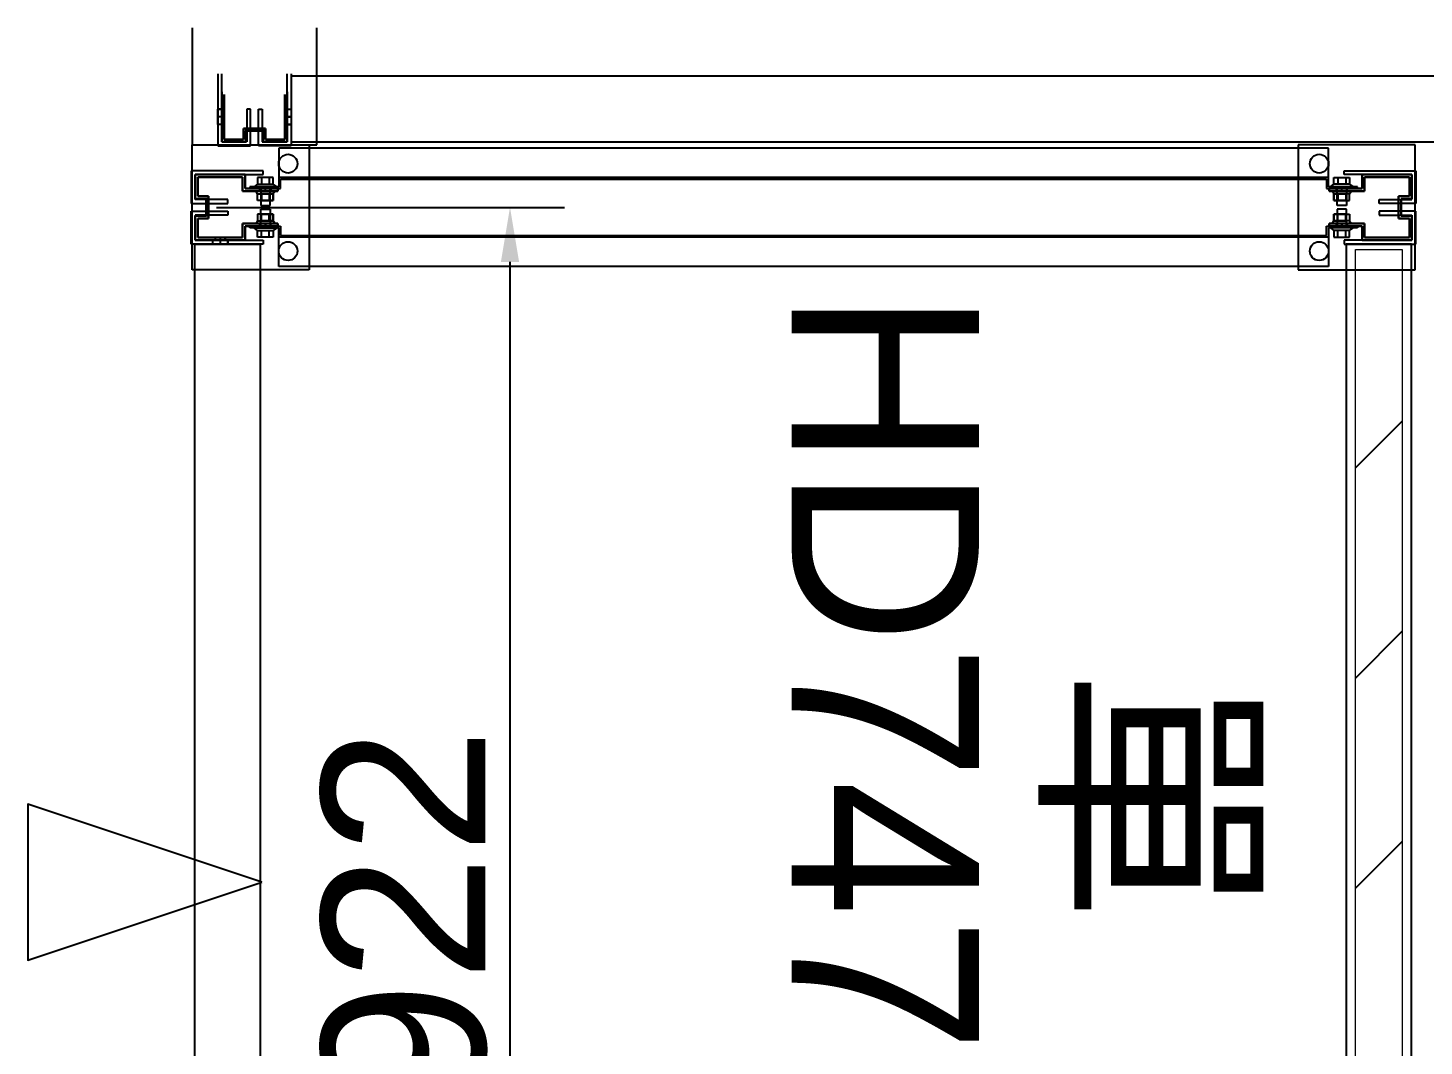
# Model space of a CAD drawing. Header units: millimetres. Extents: x 15382 to 37298, y 7351 to 31127.
# Drawn here: x 21788 to 22683, y 26954 to 27607 of the extents above; entities that cross this region are included whole.
import ezdxf

# ---------------------------------------------------------------- set-up
doc = ezdxf.new("R2010")
doc.units = ezdxf.units.MM
for name, color, linetype in [('02', 3, 'Continuous'), ('03', 6, 'Continuous'), ('04', 30, 'Continuous'), ('05', 12, 'Continuous'), ('113', 3, 'Continuous'), ('114', 6, 'Continuous'), ('116', 12, 'Continuous'), ('544-1', 40, 'Continuous'), ('M40', 3, 'Continuous'), ('M6', 7, 'Continuous'), ('動線', 6, 'Continuous'), ('文字', 7, 'Continuous'), ('標註', 252, 'Continuous')]:
    doc.layers.add(name, color=color, linetype=linetype)
doc.layers.add('10', color=40, linetype='Continuous', lineweight=0)
doc.styles.get("Standard").update_dxf_attribs({"font": 'arial.ttf'})
doc.styles.add('新細明體', font='')
doc.styles.get('新細明體').set_extended_font_data('PMingLiU')
doc.dimstyles.new('ISO-25', dxfattribs={"dimtxt": 2.5, "dimasz": 2.5, "dimexe": 1.25, "dimexo": 0.625, "dimtad": 1, "dimtxsty": 'Standard', "dimcen": 2.5, "dimadec": 0, "dimazin": 0, "dimtfac": 1, "dimtmove": 0, "dimatfit": 3, "dimfxl": 1, "dimarcsym": 0})

# ---------------------------------------------------------------- blocks, each defined once
blk = doc.blocks.new('*D14')
at = {"layer": 'Defpoints', "color": 0, "transparency": 16777216}
for p in [(21901.72, 27491.56), (21901.72, 26569.56), (22096.76, 26569.56)]:
    blk.add_point(p, dxfattribs=at)
at = {"layer": '標註', "color": 0, "lineweight": -2, "transparency": 16777216}
for p, q in [((21908.72, 27491.56), (22131.76, 27491.56)), ((22096.76, 27456.56), (22096.76, 26604.56)), ((21908.72, 26569.56), (22131.76, 26569.56))]:
    blk.add_line(p, q, dxfattribs=at)
at = {"layer": '標註', "color": 0, "transparency": 16777216}
for points in [[(22090.93, 27456.56), (22102.59, 27456.56), (22096.76, 27491.56)], [(22090.93, 26604.56), (22102.59, 26604.56), (22096.76, 26569.56)]]:
    blk.add_solid(points, dxfattribs=at)
at = {"layer": '標註', "color": 0, "transparency": 16777216, "insert": (22029.15, 27035.92), "char_height": 105, "attachment_point": 5, "rotation": 90}
blk.add_mtext('922', dxfattribs=at)

msp = doc.modelspace()

# ---------------------------------------------------------------- linework, layer by layer
at = {"layer": '02'}
for p, q in [((21892.986, 27451.565), (21892.986, 27531.565)), ((21892.986, 27531.565), (21967.986, 27531.565)), ((21967.986, 27531.565), (21967.986, 27451.565)), ((22601.986, 27531.565), (22601.986, 27451.565)), ((22676.986, 27531.565), (22601.986, 27531.565)), ((22676.986, 27451.565), (22676.986, 27531.565)), ((21967.986, 27451.565), (21892.986, 27451.565)), ((22601.986, 27451.565), (22676.986, 27451.565))]:
    msp.add_line(p, q, dxfattribs=at)
at = {"layer": '02', "lineweight": -3}
for centre in [(21954.486, 27519.565), (22615.486, 27519.565), (21954.486, 27463.565), (22615.486, 27463.565)]:
    msp.add_circle(centre, 6, dxfattribs=at)
at = {"layer": '03'}
for points in [[(21936.717, 27468.065), (21936.717, 26593.065), (21894.717, 26593.065), (21894.717, 27468.065)], [(22632.717, 27468.065), (22632.717, 26593.065), (22674.717, 26593.065), (22674.717, 27468.065)]]:
    msp.add_lwpolyline(points, close=True, dxfattribs=at)
at = {"layer": '04'}
for p, q in [((22621.486, 27529.565), (21948.486, 27529.565)), ((21948.486, 27529.565), (21948.486, 27504.765)), ((22621.486, 27504.765), (22621.486, 27529.565)), ((21948.486, 27504.765), (21929.986, 27504.765)), ((21929.986, 27504.765), (21929.986, 27503.565)), ((21948.486, 27504.765), (21929.986, 27504.765)), ((21929.986, 27504.765), (21929.986, 27503.565)), ((21929.986, 27503.565), (21949.686, 27503.565)), ((21929.986, 27503.565), (21949.686, 27503.565)), ((22621.486, 27510.765), (21948.486, 27510.765)), ((21948.486, 27510.765), (21948.486, 27504.765)), ((21949.686, 27503.565), (21949.686, 27509.565)), ((21949.686, 27509.565), (22620.286, 27509.565)), ((21949.686, 27503.565), (21949.686, 27509.565)), ((21949.686, 27509.565), (22620.286, 27509.565)), ((22620.286, 27509.565), (22620.286, 27503.565)), ((22620.286, 27509.565), (22620.286, 27503.565)), ((22620.286, 27503.565), (22639.986, 27503.565)), ((22620.286, 27503.565), (22639.986, 27503.565)), ((22621.486, 27504.765), (22621.486, 27510.765)), ((22639.986, 27504.765), (22621.486, 27504.765)), ((22639.986, 27504.765), (22621.486, 27504.765)), ((22639.986, 27503.565), (22639.986, 27504.765)), ((22639.986, 27503.565), (22639.986, 27504.765)), ((21929.986, 27478.365), (21929.986, 27479.565)), ((21929.986, 27479.565), (21949.686, 27479.565)), ((21929.986, 27478.365), (21929.986, 27479.565)), ((21929.986, 27479.565), (21949.686, 27479.565)), ((21948.486, 27478.365), (21929.986, 27478.365)), ((21948.486, 27478.365), (21929.986, 27478.365)), ((21948.486, 27472.365), (21948.486, 27478.365)), ((21948.486, 27453.565), (21948.486, 27478.365)), ((21949.686, 27479.565), (21949.686, 27473.565)), ((21949.686, 27479.565), (21949.686, 27473.565)), ((22620.286, 27473.565), (22620.286, 27479.565)), ((22620.286, 27479.565), (22639.986, 27479.565)), ((22620.286, 27473.565), (22620.286, 27479.565)), ((22620.286, 27479.565), (22639.986, 27479.565)), ((22639.986, 27478.365), (22621.486, 27478.365)), ((22621.486, 27478.365), (22621.486, 27472.365)), ((22639.986, 27478.365), (22621.486, 27478.365)), ((22621.486, 27478.365), (22621.486, 27453.565)), ((22639.986, 27479.565), (22639.986, 27478.365)), ((22639.986, 27479.565), (22639.986, 27478.365)), ((22621.486, 27472.365), (21948.486, 27472.365)), ((21949.686, 27473.565), (22620.286, 27473.565)), ((21949.686, 27473.565), (22620.286, 27473.565)), ((22621.486, 27453.565), (21948.486, 27453.565))]:
    msp.add_line(p, q, dxfattribs=at)
at = {"layer": '04', "lineweight": -3}
for p, q in [((21936.486, 27504.765), (21943.486, 27504.765)), ((21936.486, 27503.565), (21936.486, 27504.765)), ((21943.486, 27503.565), (21936.486, 27503.565)), ((21939.986, 27504.765), (21943.486, 27504.765)), ((21939.986, 27503.565), (21939.986, 27504.765)), ((21943.486, 27503.565), (21939.986, 27503.565)), ((21943.486, 27504.765), (21943.486, 27503.565)), ((21943.486, 27504.765), (21943.486, 27503.565)), ((22633.486, 27504.765), (22626.486, 27504.765)), ((22626.486, 27504.765), (22626.486, 27503.565)), ((22629.986, 27504.765), (22626.486, 27504.765)), ((22626.486, 27504.765), (22626.486, 27503.565)), ((22626.486, 27503.565), (22633.486, 27503.565)), ((22626.486, 27503.565), (22629.986, 27503.565)), ((22629.986, 27503.565), (22629.986, 27504.765)), ((22633.486, 27503.565), (22633.486, 27504.765)), ((21943.486, 27479.565), (21936.486, 27479.565)), ((21936.486, 27479.565), (21936.486, 27478.365)), ((21936.486, 27478.365), (21943.486, 27478.365)), ((21943.486, 27479.565), (21939.986, 27479.565)), ((21939.986, 27479.565), (21939.986, 27478.365)), ((21939.986, 27478.365), (21943.486, 27478.365)), ((21943.486, 27478.365), (21943.486, 27479.565)), ((21943.486, 27478.365), (21943.486, 27479.565)), ((22626.486, 27478.365), (22626.486, 27479.565)), ((22626.486, 27479.565), (22633.486, 27479.565)), ((22626.486, 27478.365), (22626.486, 27479.565)), ((22626.486, 27479.565), (22629.986, 27479.565)), ((22633.486, 27478.365), (22626.486, 27478.365)), ((22629.986, 27478.365), (22626.486, 27478.365)), ((22629.986, 27479.565), (22629.986, 27478.365)), ((22633.486, 27479.565), (22633.486, 27478.365))]:
    msp.add_line(p, q, dxfattribs=at)
at = {"layer": '05'}
for p, q in [((21938.486, 27515.065), (21892.486, 27515.065)), ((21892.486, 27515.065), (21892.486, 27495.565)), ((21894.986, 27496.565), (21894.986, 27512.565)), ((21894.986, 27512.565), (21938.486, 27512.565)), ((21938.486, 27512.565), (21938.486, 27515.065)), ((22631.486, 27512.565), (22631.486, 27515.065)), ((22631.486, 27515.065), (22677.486, 27515.065)), ((22674.986, 27512.565), (22631.486, 27512.565)), ((22674.986, 27496.565), (22674.986, 27512.565)), ((22677.486, 27515.065), (22677.486, 27495.565)), ((21892.486, 27496.565), (21892.486, 27494.065)), ((21915.986, 27496.565), (21894.986, 27496.565)), ((21915.986, 27494.065), (21915.986, 27496.565)), ((22653.986, 27494.065), (22653.986, 27496.565)), ((22653.986, 27496.565), (22674.986, 27496.565)), ((22677.486, 27496.565), (22677.486, 27494.065)), ((21892.486, 27494.065), (21915.986, 27494.065)), ((21892.486, 27486.565), (21892.486, 27489.065)), ((21892.486, 27489.065), (21915.986, 27489.065)), ((21892.486, 27468.065), (21892.486, 27487.565)), ((21915.986, 27486.565), (21894.986, 27486.565)), ((21894.986, 27486.565), (21894.986, 27470.565)), ((21915.986, 27489.065), (21915.986, 27486.565)), ((22677.486, 27494.065), (22653.986, 27494.065)), ((22677.486, 27489.065), (22653.986, 27489.065)), ((22653.986, 27489.065), (22653.986, 27486.565)), ((22653.986, 27486.565), (22674.986, 27486.565)), ((22674.986, 27486.565), (22674.986, 27470.565)), ((22677.486, 27486.565), (22677.486, 27489.065)), ((22677.486, 27468.065), (22677.486, 27487.565)), ((21938.486, 27468.065), (21892.486, 27468.065)), ((21894.986, 27470.565), (21938.486, 27470.565)), ((21906.008, 27470.565), (21906.008, 27468.065)), ((21910.986, 27470.565), (21910.986, 27468.065)), ((21915.964, 27470.565), (21915.964, 27468.065)), ((21938.486, 27470.565), (21938.486, 27468.065)), ((22674.986, 27470.565), (22631.486, 27470.565)), ((22631.486, 27470.565), (22631.486, 27468.065)), ((22631.486, 27468.065), (22677.486, 27468.065))]:
    msp.add_line(p, q, dxfattribs=at)
at = {"layer": '05', "lineweight": -3}
for p, q in [((21915.964, 27470.565), (21906.008, 27470.565)), ((21906.008, 27470.565), (21906.008, 27468.065)), ((21906.008, 27468.065), (21915.964, 27468.065)), ((21915.964, 27470.565), (21910.986, 27470.565)), ((21910.986, 27470.565), (21910.986, 27468.065)), ((21910.986, 27468.065), (21915.964, 27468.065)), ((21915.964, 27468.065), (21915.964, 27470.565)), ((21915.964, 27468.065), (21915.964, 27470.565))]:
    msp.add_line(p, q, dxfattribs=at)
at = {"layer": '10'}
for p, q in [((22638.717, 27464.565), (22668.717, 27464.565)), ((22638.717, 26594.565), (22638.717, 27464.565)), ((22668.717, 27464.565), (22668.717, 26594.565))]:
    msp.add_line(p, q, dxfattribs=at)
at = {"layer": '113', "color": 8}
for p, q in [((21892.986, 27606.565), (21892.986, 27531.565)), ((21972.986, 27531.565), (21972.986, 27606.565)), ((21892.986, 27531.565), (21972.986, 27531.565))]:
    msp.add_line(p, q, dxfattribs=at)
at = {"layer": '114', "color": 8}
msp.add_lwpolyline([(22831.486, 27575.565), (21956.486, 27575.565), (21956.486, 27533.565), (22831.486, 27533.565)], close=True, dxfattribs=at)
at = {"layer": '116', "color": 8}
for p, q in [((21909.486, 27577.065), (21909.486, 27531.065)), ((21911.986, 27533.565), (21911.986, 27577.065)), ((21953.986, 27533.565), (21953.986, 27577.065)), ((21956.486, 27577.065), (21956.486, 27531.065)), ((21911.986, 27554.543), (21909.486, 27554.543)), ((21911.986, 27549.565), (21909.486, 27549.565)), ((21930.486, 27554.565), (21927.986, 27554.565)), ((21927.986, 27554.565), (21927.986, 27533.565)), ((21930.486, 27531.065), (21930.486, 27554.565)), ((21935.486, 27531.065), (21935.486, 27554.565)), ((21935.486, 27554.565), (21937.986, 27554.565)), ((21937.986, 27554.565), (21937.986, 27533.565)), ((21953.986, 27554.543), (21956.486, 27554.543)), ((21953.986, 27549.565), (21956.486, 27549.565)), ((21911.986, 27544.587), (21909.486, 27544.587)), ((21953.986, 27544.587), (21956.486, 27544.587)), ((21909.486, 27531.065), (21928.986, 27531.065)), ((21927.986, 27533.565), (21911.986, 27533.565)), ((21927.986, 27531.065), (21930.486, 27531.065)), ((21937.986, 27531.065), (21935.486, 27531.065)), ((21956.486, 27531.065), (21936.986, 27531.065)), ((21937.986, 27533.565), (21953.986, 27533.565))]:
    msp.add_line(p, q, dxfattribs=at)
at = {"layer": '116', "color": 8, "lineweight": -3}
for p, q in [((21909.486, 27544.587), (21909.486, 27554.543)), ((21909.486, 27554.543), (21911.986, 27554.543)), ((21909.486, 27549.565), (21909.486, 27554.543)), ((21909.486, 27554.543), (21911.986, 27554.543)), ((21911.986, 27549.565), (21909.486, 27549.565)), ((21911.986, 27554.543), (21911.986, 27544.587)), ((21911.986, 27554.543), (21911.986, 27549.565)), ((21953.986, 27549.565), (21953.986, 27554.543)), ((21953.986, 27554.543), (21956.486, 27554.543)), ((21953.986, 27544.587), (21953.986, 27554.543)), ((21953.986, 27554.543), (21956.486, 27554.543)), ((21956.486, 27549.565), (21953.986, 27549.565)), ((21956.486, 27554.543), (21956.486, 27549.565)), ((21956.486, 27554.543), (21956.486, 27544.587)), ((21911.986, 27544.587), (21909.486, 27544.587)), ((21956.486, 27544.587), (21953.986, 27544.587))]:
    msp.add_line(p, q, dxfattribs=at)
at = {"layer": '544-1', "linetype": 'Continuous'}
for p, q in [((22668.717, 27354.594), (22638.717, 27324.594)), ((22668.717, 27219.89), (22638.717, 27189.89)), ((22668.717, 27085.186), (22638.717, 27055.186))]:
    msp.add_line(p, q, dxfattribs=at)
at = {"layer": 'M40', "color": 8}
for p, q in [((21911.986, 27565.565), (21911.986, 27533.565)), ((21911.986, 27533.565), (21911.986, 27565.565)), ((21913.586, 27535.165), (21913.586, 27563.965)), ((21913.586, 27563.965), (21913.586, 27535.165)), ((21952.386, 27563.965), (21952.386, 27535.165)), ((21952.386, 27535.165), (21952.386, 27563.965)), ((21953.986, 27533.565), (21953.986, 27565.565)), ((21953.986, 27565.565), (21953.986, 27533.565)), ((21913.586, 27552.815), (21911.986, 27552.815)), ((21913.586, 27549.565), (21911.986, 27549.565)), ((21913.586, 27546.315), (21911.986, 27546.315)), ((21940.086, 27542.165), (21925.886, 27542.165)), ((21925.886, 27542.165), (21925.886, 27535.165)), ((21925.886, 27535.165), (21925.886, 27542.165)), ((21925.886, 27542.165), (21940.086, 27542.165)), ((21927.486, 27533.565), (21927.486, 27540.565)), ((21927.486, 27540.565), (21938.486, 27540.565)), ((21938.486, 27540.565), (21927.486, 27540.565)), ((21927.486, 27540.565), (21927.486, 27533.565)), ((21938.486, 27540.565), (21938.486, 27542.165)), ((21938.486, 27540.565), (21938.486, 27533.565)), ((21938.486, 27533.565), (21938.486, 27540.565)), ((21940.086, 27535.165), (21940.086, 27542.165)), ((21940.086, 27542.165), (21940.086, 27535.165)), ((21911.986, 27533.565), (21927.486, 27533.565)), ((21927.486, 27533.565), (21911.986, 27533.565)), ((21925.886, 27535.165), (21913.586, 27535.165)), ((21913.586, 27535.165), (21925.886, 27535.165)), ((21938.486, 27533.565), (21953.986, 27533.565)), ((21953.986, 27533.565), (21938.486, 27533.565)), ((21952.386, 27535.165), (21940.086, 27535.165)), ((21940.086, 27535.165), (21952.386, 27535.165))]:
    msp.add_line(p, q, dxfattribs=at)
at = {"layer": 'M40', "color": 8, "lineweight": -3}
for p, q in [((21911.986, 27546.315), (21911.986, 27552.815)), ((21911.986, 27552.815), (21913.586, 27552.815)), ((21911.986, 27549.565), (21911.986, 27552.815)), ((21911.986, 27552.815), (21913.586, 27552.815)), ((21913.586, 27549.565), (21911.986, 27549.565)), ((21913.586, 27552.815), (21913.586, 27546.315)), ((21913.586, 27552.815), (21913.586, 27549.565)), ((21952.386, 27546.315), (21952.386, 27552.815)), ((21952.386, 27552.815), (21953.986, 27552.815)), ((21952.386, 27549.565), (21952.386, 27552.815)), ((21952.386, 27552.815), (21953.986, 27552.815)), ((21953.986, 27549.565), (21952.386, 27549.565)), ((21953.986, 27552.815), (21953.986, 27546.315)), ((21953.986, 27552.815), (21953.986, 27549.565)), ((21913.586, 27546.315), (21911.986, 27546.315)), ((21938.486, 27542.165), (21927.486, 27542.165)), ((21927.486, 27542.165), (21927.486, 27540.565)), ((21927.486, 27540.565), (21938.486, 27540.565)), ((21932.986, 27542.165), (21938.486, 27542.165)), ((21932.986, 27540.565), (21932.986, 27542.165)), ((21938.486, 27540.565), (21932.986, 27540.565)), ((21938.486, 27540.565), (21938.486, 27542.165)), ((21938.486, 27542.165), (21938.486, 27540.565)), ((21953.986, 27546.315), (21952.386, 27546.315))]:
    msp.add_line(p, q, dxfattribs=at)
at = {"layer": 'M40'}
for p, q in [((21894.986, 27497.065), (21894.986, 27512.565)), ((21894.986, 27512.565), (21926.986, 27512.565)), ((21926.986, 27512.565), (21894.986, 27512.565)), ((21894.986, 27512.565), (21894.986, 27497.065)), ((21926.986, 27512.565), (21926.986, 27503.565)), ((21926.986, 27503.565), (21926.986, 27512.565)), ((22674.986, 27512.565), (22642.986, 27512.565)), ((22642.986, 27512.565), (22642.986, 27503.565)), ((22642.986, 27503.565), (22642.986, 27512.565)), ((22642.986, 27512.565), (22674.986, 27512.565)), ((22674.986, 27497.065), (22674.986, 27512.565)), ((22674.986, 27512.565), (22674.986, 27497.065)), ((21925.386, 27510.965), (21896.586, 27510.965)), ((21896.586, 27510.965), (21896.586, 27498.665)), ((21896.586, 27498.665), (21896.586, 27510.965)), ((21896.586, 27510.965), (21925.386, 27510.965)), ((21925.386, 27501.965), (21925.386, 27510.965)), ((21925.386, 27510.965), (21925.386, 27501.965)), ((21925.386, 27503.565), (21925.386, 27501.965)), ((21926.986, 27503.565), (21947.986, 27503.565)), ((21947.986, 27503.565), (21926.986, 27503.565)), ((21936.486, 27501.965), (21936.486, 27503.565)), ((21939.986, 27501.965), (21939.986, 27503.565)), ((21943.486, 27501.965), (21943.486, 27503.565)), ((21947.986, 27503.565), (21947.986, 27501.965)), ((21947.986, 27501.965), (21947.986, 27503.565)), ((22642.986, 27503.565), (22621.986, 27503.565)), ((22621.986, 27503.565), (22621.986, 27501.965)), ((22621.986, 27501.965), (22621.986, 27503.565)), ((22621.986, 27503.565), (22642.986, 27503.565)), ((22626.486, 27501.965), (22626.486, 27503.565)), ((22629.986, 27501.965), (22629.986, 27503.565)), ((22633.486, 27501.965), (22633.486, 27503.565)), ((22644.586, 27501.965), (22644.586, 27510.965)), ((22644.586, 27510.965), (22673.386, 27510.965)), ((22673.386, 27510.965), (22644.586, 27510.965)), ((22644.586, 27510.965), (22644.586, 27501.965)), ((22644.586, 27503.565), (22644.586, 27501.965)), ((22673.386, 27510.965), (22673.386, 27498.665)), ((22673.386, 27498.665), (22673.386, 27510.965)), ((21901.986, 27497.065), (21894.986, 27497.065)), ((21894.986, 27497.065), (21901.986, 27497.065)), ((21896.586, 27498.665), (21903.586, 27498.665)), ((21903.586, 27498.665), (21896.586, 27498.665)), ((21901.986, 27486.065), (21901.986, 27497.065)), ((21901.986, 27497.065), (21903.586, 27497.065)), ((21901.986, 27497.065), (21901.986, 27486.065)), ((21903.586, 27498.665), (21903.586, 27484.465)), ((21903.586, 27484.465), (21903.586, 27498.665)), ((21947.986, 27501.965), (21925.386, 27501.965)), ((21925.386, 27501.965), (21947.986, 27501.965)), ((21925.386, 27501.965), (21926.986, 27501.965)), ((22621.986, 27501.965), (22644.586, 27501.965)), ((22644.586, 27501.965), (22621.986, 27501.965)), ((22644.586, 27501.965), (22642.986, 27501.965)), ((22673.386, 27498.665), (22666.386, 27498.665)), ((22666.386, 27498.665), (22666.386, 27484.465)), ((22666.386, 27484.465), (22666.386, 27498.665)), ((22666.386, 27498.665), (22673.386, 27498.665)), ((22667.986, 27486.065), (22667.986, 27497.065)), ((22667.986, 27497.065), (22674.986, 27497.065)), ((22674.986, 27497.065), (22667.986, 27497.065)), ((22667.986, 27497.065), (22667.986, 27486.065)), ((21894.986, 27470.565), (21894.986, 27486.065)), ((21894.986, 27486.065), (21901.986, 27486.065)), ((21901.986, 27486.065), (21894.986, 27486.065)), ((21894.986, 27486.065), (21894.986, 27470.565)), ((22674.986, 27486.065), (22667.986, 27486.065)), ((22667.986, 27486.065), (22674.986, 27486.065)), ((22674.986, 27470.565), (22674.986, 27486.065)), ((22674.986, 27486.065), (22674.986, 27470.565)), ((21903.586, 27484.465), (21896.586, 27484.465)), ((21896.586, 27484.465), (21896.586, 27472.165)), ((21896.586, 27472.165), (21896.586, 27484.465)), ((21896.586, 27484.465), (21903.586, 27484.465)), ((21925.386, 27479.565), (21925.386, 27481.165)), ((21925.386, 27481.165), (21947.986, 27481.165)), ((21925.386, 27472.165), (21925.386, 27481.165)), ((21925.386, 27481.165), (21926.986, 27481.165)), ((21947.986, 27481.165), (21925.386, 27481.165)), ((21925.386, 27481.165), (21925.386, 27472.165)), ((21947.986, 27479.565), (21926.986, 27479.565)), ((21926.986, 27479.565), (21926.986, 27470.565)), ((21926.986, 27470.565), (21926.986, 27479.565)), ((21926.986, 27479.565), (21947.986, 27479.565)), ((21936.486, 27479.565), (21936.486, 27481.165)), ((21939.986, 27479.565), (21939.986, 27481.165)), ((21943.486, 27479.565), (21943.486, 27481.165)), ((21947.986, 27481.165), (21947.986, 27479.565)), ((21947.986, 27479.565), (21947.986, 27481.165)), ((22644.586, 27481.165), (22621.986, 27481.165)), ((22621.986, 27481.165), (22621.986, 27479.565)), ((22621.986, 27479.565), (22621.986, 27481.165)), ((22621.986, 27481.165), (22644.586, 27481.165)), ((22621.986, 27479.565), (22642.986, 27479.565)), ((22642.986, 27479.565), (22621.986, 27479.565)), ((22626.486, 27479.565), (22626.486, 27481.165)), ((22629.986, 27479.565), (22629.986, 27481.165)), ((22633.486, 27479.565), (22633.486, 27481.165)), ((22644.586, 27481.165), (22642.986, 27481.165)), ((22642.986, 27479.565), (22642.986, 27470.565)), ((22642.986, 27470.565), (22642.986, 27479.565)), ((22644.586, 27479.565), (22644.586, 27481.165)), ((22644.586, 27472.165), (22644.586, 27481.165)), ((22644.586, 27481.165), (22644.586, 27472.165)), ((22666.386, 27484.465), (22673.386, 27484.465)), ((22673.386, 27484.465), (22666.386, 27484.465)), ((22673.386, 27484.465), (22673.386, 27472.165)), ((22673.386, 27472.165), (22673.386, 27484.465)), ((21926.986, 27470.565), (21894.986, 27470.565)), ((21894.986, 27470.565), (21926.986, 27470.565)), ((21896.586, 27472.165), (21925.386, 27472.165)), ((21925.386, 27472.165), (21896.586, 27472.165)), ((21907.736, 27472.165), (21907.736, 27470.565)), ((21910.986, 27472.165), (21910.986, 27470.565)), ((21914.236, 27472.165), (21914.236, 27470.565)), ((22642.986, 27470.565), (22674.986, 27470.565)), ((22674.986, 27470.565), (22642.986, 27470.565)), ((22673.386, 27472.165), (22644.586, 27472.165)), ((22644.586, 27472.165), (22673.386, 27472.165))]:
    msp.add_line(p, q, dxfattribs=at)
at = {"layer": 'M40', "lineweight": -3}
for p, q in [((21936.486, 27503.565), (21943.486, 27503.565)), ((21936.486, 27501.965), (21936.486, 27503.565)), ((21939.986, 27503.565), (21943.486, 27503.565)), ((21939.986, 27501.965), (21939.986, 27503.565)), ((21943.486, 27503.565), (21943.486, 27501.965)), ((21943.486, 27503.565), (21943.486, 27501.965)), ((22633.486, 27503.565), (22626.486, 27503.565)), ((22626.486, 27503.565), (22626.486, 27501.965)), ((22629.986, 27503.565), (22626.486, 27503.565)), ((22626.486, 27503.565), (22626.486, 27501.965)), ((22629.986, 27501.965), (22629.986, 27503.565)), ((22633.486, 27501.965), (22633.486, 27503.565)), ((21901.986, 27497.065), (21903.586, 27497.065)), ((21901.986, 27486.065), (21901.986, 27497.065)), ((21903.586, 27497.065), (21901.986, 27497.065)), ((21901.986, 27497.065), (21901.986, 27491.565)), ((21903.586, 27497.065), (21903.586, 27486.065)), ((21903.586, 27491.565), (21903.586, 27497.065)), ((21943.486, 27501.965), (21936.486, 27501.965)), ((21943.486, 27501.965), (21939.986, 27501.965)), ((22626.486, 27501.965), (22633.486, 27501.965)), ((22626.486, 27501.965), (22629.986, 27501.965)), ((21901.986, 27491.565), (21903.586, 27491.565)), ((21903.586, 27486.065), (21901.986, 27486.065)), ((21943.486, 27481.165), (21936.486, 27481.165)), ((21936.486, 27481.165), (21936.486, 27479.565)), ((21936.486, 27479.565), (21943.486, 27479.565)), ((21943.486, 27481.165), (21939.986, 27481.165)), ((21939.986, 27481.165), (21939.986, 27479.565)), ((21939.986, 27479.565), (21943.486, 27479.565)), ((21943.486, 27479.565), (21943.486, 27481.165)), ((21943.486, 27479.565), (21943.486, 27481.165)), ((22626.486, 27479.565), (22626.486, 27481.165)), ((22626.486, 27481.165), (22633.486, 27481.165)), ((22626.486, 27479.565), (22626.486, 27481.165)), ((22626.486, 27481.165), (22629.986, 27481.165)), ((22633.486, 27479.565), (22626.486, 27479.565)), ((22629.986, 27479.565), (22626.486, 27479.565)), ((22629.986, 27481.165), (22629.986, 27479.565)), ((22633.486, 27481.165), (22633.486, 27479.565)), ((21914.236, 27472.165), (21907.736, 27472.165)), ((21907.736, 27472.165), (21907.736, 27470.565)), ((21907.736, 27470.565), (21914.236, 27470.565)), ((21914.236, 27472.165), (21910.986, 27472.165)), ((21910.986, 27472.165), (21910.986, 27470.565)), ((21910.986, 27470.565), (21914.236, 27470.565)), ((21914.236, 27470.565), (21914.236, 27472.165)), ((21914.236, 27470.565), (21914.236, 27472.165))]:
    msp.add_line(p, q, dxfattribs=at)
at = {"layer": 'M6'}
for p, q in [((21934.986, 27506.465), (21932.986, 27504.965)), ((21932.986, 27504.965), (21932.986, 27504.765)), ((21932.986, 27504.765), (21936.986, 27504.765)), ((21944.986, 27510.765), (21934.986, 27510.765)), ((21934.986, 27510.765), (21934.986, 27506.465)), ((21944.986, 27510.765), (21934.986, 27510.765)), ((21934.986, 27510.765), (21934.986, 27506.465)), ((21934.986, 27506.465), (21944.986, 27506.465)), ((21936.986, 27504.765), (21936.986, 27492.765)), ((21937.486, 27510.765), (21937.486, 27506.465)), ((21942.486, 27510.765), (21942.486, 27506.465)), ((21942.986, 27492.765), (21942.986, 27504.765)), ((21942.986, 27504.765), (21946.986, 27504.765)), ((21944.986, 27506.465), (21944.986, 27510.765)), ((21944.986, 27506.465), (21944.986, 27510.765)), ((21946.986, 27504.965), (21944.986, 27506.465)), ((21946.986, 27504.765), (21946.986, 27504.965)), ((22622.986, 27504.965), (22624.986, 27506.465)), ((22622.986, 27504.765), (22622.986, 27504.965)), ((22626.986, 27504.765), (22622.986, 27504.765)), ((22624.986, 27506.465), (22624.986, 27510.765)), ((22624.986, 27510.765), (22634.986, 27510.765)), ((22624.986, 27506.465), (22624.986, 27510.765)), ((22624.986, 27510.765), (22634.986, 27510.765)), ((22634.986, 27506.465), (22624.986, 27506.465)), ((22626.986, 27492.765), (22626.986, 27504.765)), ((22627.486, 27510.765), (22627.486, 27506.465)), ((22632.486, 27510.765), (22632.486, 27506.465)), ((22632.986, 27504.765), (22632.986, 27492.765)), ((22636.986, 27504.765), (22632.986, 27504.765)), ((22634.986, 27510.765), (22634.986, 27506.465)), ((22634.986, 27510.765), (22634.986, 27506.465)), ((22634.986, 27506.465), (22636.986, 27504.965)), ((22636.986, 27504.965), (22636.986, 27504.765)), ((21933.986, 27501.765), (21933.986, 27501.965)), ((21933.986, 27501.965), (21945.986, 27501.965)), ((21934.986, 27500.265), (21933.986, 27501.765)), ((21934.986, 27495.965), (21934.986, 27500.265)), ((21934.986, 27500.265), (21944.986, 27500.265)), ((21934.986, 27495.965), (21934.986, 27500.265)), ((21934.986, 27495.965), (21934.986, 27500.265)), ((21934.986, 27500.265), (21942.486, 27500.265)), ((21944.986, 27495.965), (21934.986, 27495.965)), ((21944.986, 27495.965), (21934.986, 27495.965)), ((21942.486, 27495.965), (21934.986, 27495.965)), ((21944.986, 27500.265), (21937.486, 27500.265)), ((21937.486, 27500.265), (21937.486, 27495.965)), ((21937.486, 27495.965), (21944.986, 27495.965)), ((21942.486, 27500.265), (21942.486, 27495.965)), ((21945.986, 27501.765), (21944.986, 27500.265)), ((21944.986, 27500.265), (21944.986, 27495.965)), ((21944.986, 27500.265), (21944.986, 27495.965)), ((21944.986, 27495.965), (21944.986, 27500.265)), ((21945.986, 27501.965), (21945.986, 27501.765)), ((22635.986, 27501.965), (22623.986, 27501.965)), ((22623.986, 27501.965), (22623.986, 27501.765)), ((22623.986, 27501.765), (22624.986, 27500.265)), ((22624.986, 27500.265), (22624.986, 27495.965)), ((22634.986, 27500.265), (22624.986, 27500.265)), ((22624.986, 27500.265), (22624.986, 27495.965)), ((22624.986, 27495.965), (22624.986, 27500.265)), ((22624.986, 27500.265), (22632.486, 27500.265)), ((22624.986, 27495.965), (22634.986, 27495.965)), ((22624.986, 27495.965), (22634.986, 27495.965)), ((22632.486, 27495.965), (22624.986, 27495.965)), ((22634.986, 27500.265), (22627.486, 27500.265)), ((22627.486, 27500.265), (22627.486, 27495.965)), ((22627.486, 27495.965), (22634.986, 27495.965)), ((22632.486, 27500.265), (22632.486, 27495.965)), ((22634.986, 27500.265), (22635.986, 27501.765)), ((22634.986, 27495.965), (22634.986, 27500.265)), ((22634.986, 27495.965), (22634.986, 27500.265)), ((22634.986, 27495.965), (22634.986, 27500.265)), ((22635.986, 27501.765), (22635.986, 27501.965)), ((21944.986, 27487.165), (21934.986, 27487.165)), ((21934.986, 27487.165), (21934.986, 27482.865)), ((21944.986, 27487.165), (21934.986, 27487.165)), ((21934.986, 27487.165), (21934.986, 27482.865)), ((21934.986, 27487.165), (21934.986, 27482.865)), ((21942.486, 27487.165), (21934.986, 27487.165)), ((21936.986, 27492.765), (21942.986, 27492.765)), ((21936.986, 27478.365), (21936.986, 27490.365)), ((21936.986, 27490.365), (21942.986, 27490.365)), ((21937.486, 27482.865), (21937.486, 27487.165)), ((21937.486, 27487.165), (21944.986, 27487.165)), ((21942.486, 27482.865), (21942.486, 27487.165)), ((21942.986, 27490.365), (21942.986, 27478.365)), ((21944.986, 27482.865), (21944.986, 27487.165)), ((21944.986, 27482.865), (21944.986, 27487.165)), ((21944.986, 27487.165), (21944.986, 27482.865)), ((22624.986, 27482.865), (22624.986, 27487.165)), ((22624.986, 27487.165), (22634.986, 27487.165)), ((22624.986, 27482.865), (22624.986, 27487.165)), ((22624.986, 27487.165), (22634.986, 27487.165)), ((22624.986, 27487.165), (22624.986, 27482.865)), ((22632.486, 27487.165), (22624.986, 27487.165)), ((22632.986, 27492.765), (22626.986, 27492.765)), ((22632.986, 27490.365), (22626.986, 27490.365)), ((22626.986, 27490.365), (22626.986, 27478.365)), ((22627.486, 27482.865), (22627.486, 27487.165)), ((22627.486, 27487.165), (22634.986, 27487.165)), ((22632.486, 27482.865), (22632.486, 27487.165)), ((22632.986, 27478.365), (22632.986, 27490.365)), ((22634.986, 27487.165), (22634.986, 27482.865)), ((22634.986, 27487.165), (22634.986, 27482.865)), ((22634.986, 27487.165), (22634.986, 27482.865)), ((21932.986, 27478.165), (21932.986, 27478.365)), ((21932.986, 27478.365), (21936.986, 27478.365)), ((21934.986, 27476.665), (21932.986, 27478.165)), ((21934.986, 27482.865), (21933.986, 27481.365)), ((21933.986, 27481.365), (21933.986, 27481.165)), ((21933.986, 27481.165), (21945.986, 27481.165)), ((21934.986, 27482.865), (21944.986, 27482.865)), ((21934.986, 27482.865), (21942.486, 27482.865)), ((21934.986, 27472.365), (21934.986, 27476.665)), ((21934.986, 27476.665), (21944.986, 27476.665)), ((21934.986, 27472.365), (21934.986, 27476.665)), ((21944.986, 27482.865), (21937.486, 27482.865)), ((21937.486, 27472.365), (21937.486, 27476.665)), ((21942.486, 27472.365), (21942.486, 27476.665)), ((21942.986, 27478.365), (21946.986, 27478.365)), ((21945.986, 27481.365), (21944.986, 27482.865)), ((21946.986, 27478.165), (21944.986, 27476.665)), ((21944.986, 27476.665), (21944.986, 27472.365)), ((21944.986, 27476.665), (21944.986, 27472.365)), ((21945.986, 27481.165), (21945.986, 27481.365)), ((21946.986, 27478.365), (21946.986, 27478.165)), ((22626.986, 27478.365), (22622.986, 27478.365)), ((22622.986, 27478.365), (22622.986, 27478.165)), ((22622.986, 27478.165), (22624.986, 27476.665)), ((22623.986, 27481.365), (22624.986, 27482.865)), ((22623.986, 27481.165), (22623.986, 27481.365)), ((22635.986, 27481.165), (22623.986, 27481.165)), ((22634.986, 27482.865), (22624.986, 27482.865)), ((22624.986, 27482.865), (22632.486, 27482.865)), ((22624.986, 27476.665), (22624.986, 27472.365)), ((22634.986, 27476.665), (22624.986, 27476.665)), ((22624.986, 27476.665), (22624.986, 27472.365)), ((22634.986, 27482.865), (22627.486, 27482.865)), ((22627.486, 27472.365), (22627.486, 27476.665)), ((22632.486, 27472.365), (22632.486, 27476.665)), ((22636.986, 27478.365), (22632.986, 27478.365)), ((22634.986, 27482.865), (22635.986, 27481.365)), ((22634.986, 27476.665), (22636.986, 27478.165)), ((22634.986, 27472.365), (22634.986, 27476.665)), ((22634.986, 27472.365), (22634.986, 27476.665)), ((22635.986, 27481.365), (22635.986, 27481.165)), ((22636.986, 27478.165), (22636.986, 27478.365)), ((21944.986, 27472.365), (21934.986, 27472.365)), ((21944.986, 27472.365), (21934.986, 27472.365)), ((22624.986, 27472.365), (22634.986, 27472.365)), ((22624.986, 27472.365), (22634.986, 27472.365))]:
    msp.add_line(p, q, dxfattribs=at)
at = {"layer": '動線', "lineweight": -3}
msp.add_lwpolyline([(21937.736, 27059.079), (21787.736, 27109.079), (21787.736, 27009.079), (21937.736, 27059.079)], dxfattribs=at)

# ---------------------------------------------------------------- texts
at = {"layer": '文字', "color": 7, "style": '新細明體'}
msp.add_text('HD747', height=120, rotation=270, dxfattribs=at).set_placement((22277.381, 27438.339))
at = {"layer": '文字', "color": 8, "style": '新細明體'}
msp.add_text('單', height=120, rotation=270, dxfattribs=at).set_placement((22448.584, 27196.371))

# ---------------------------------------------------------------- dimensions: what is measured, and where the dimension line sits
at = {"layer": '標註', "color": 8}
dim = msp.add_linear_dim(base=(22096.759, 26569.565), p1=(21901.717, 27491.565), p2=(21901.717, 26569.565), angle=270, dimstyle='ISO-25', override={"dimscale": 70, "dimtxt": 1.5, "dimasz": 0.5, "dimexe": 0.5, "dimexo": 0.1, "dimgap": 0.2}, dxfattribs=at)
dim.commit()
dim.dimension.update_dxf_attribs({"geometry": '*D14', "text_midpoint": (22096.759, 27035.918), "dimtype": 160})

doc.saveas('drawing.dxf')
